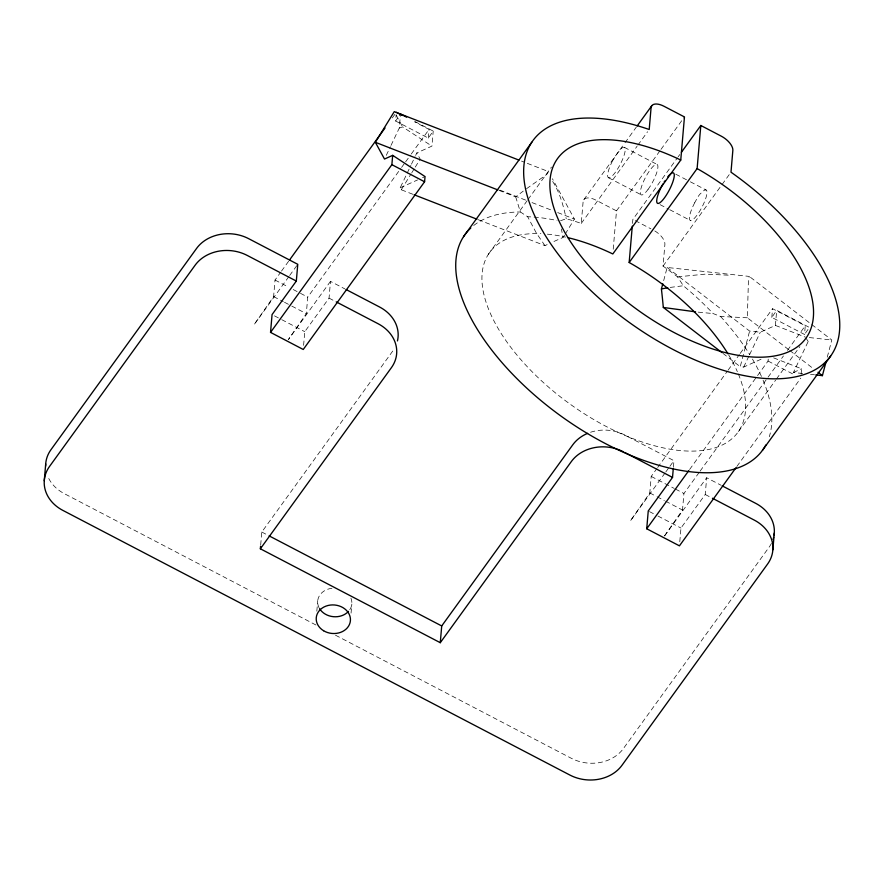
<?xml version="1.0" encoding="UTF-8"?>
<svg xmlns="http://www.w3.org/2000/svg" width="884" height="884" viewBox="0 0 884 884"><rect width="100%" height="100%" fill="white"/><g stroke="black" fill="none" stroke-linecap="round" stroke-linejoin="round"><path stroke-width="0.66" stroke-dasharray="4.42 3.31" d="M788.683 349.655L747.356 317.787L748.439 279.742L749.312 276.416L667.144 267.476L663.155 282.593M288.869 276.604L254.084 324.682L273.609 296.582L275.023 280.04L280.692 272.217M260.692 544.92L261.797 532.035L392.85 350.904A38.078 31.758 4.9 0 0 394.098 349.025M303.599 345.368L304.77 331.677L329.047 298.129L330.483 281.377L344.837 288.869M330.483 281.377L288.416 339.522L306.317 313.665L307.731 297.123L400.761 168.535M316.826 611.164L317.71 600.855M351.058 613.109L351.832 604.081M415.038 121.583L433.215 131.075L428.331 138.092L395.623 121.02L396.154 114.809M391.015 145.407L399.292 128.047L400.496 113.992L395.623 121.02M428.331 138.092L429.083 129.407L414.541 121.815M415.635 155.429L416.828 152.932L431.922 146.114L433.215 131.075M560.6 220.702L566.224 218.746A183.75 90.676 35.9 0 1 581.252 223.42L583.12 201.64A14.277 7.05 35.9 0 1 596.059 200.193L616.502 210.867L613.043 251.266M632.513 223.442L632.867 219.409L677.354 157.905M747.356 317.787L720.559 316.472L713.112 313.555A177.076 87.394 35.9 0 0 683.332 285.742L677.542 276.858A183.75 90.676 35.9 0 0 663.033 266.106L664.901 244.338A14.277 7.05 35.9 0 0 654.138 230.536M665.055 472.973L630.27 521.052L649.795 492.952L651.21 476.41L656.878 468.586M673.409 467.117L673.962 460.674L624.889 435.061A38.078 31.758 4.9 0 0 589.948 432.464M679.785 541.737L680.967 528.046L705.233 494.499L706.67 477.747L721.035 485.239M664.547 535.881L682.503 510.035L683.929 493.493L699.299 472.244M757.555 375.589L768.063 361.048L768.284 358.462M771.809 317.389L772.561 308.693L805.269 325.776L804.517 334.461L771.809 317.389L776.693 310.361L809.401 327.445L804.517 334.461M667.144 267.476L749.621 331.069L760.306 332.229L775.401 325.411L776.693 310.361M801.125 374.131L801.578 368.805L773.599 357.854M802.628 373.49L793.412 372.495L808.197 341.489L808.418 338.937M761.058 359.224L743.676 367.081L740.228 366.705L749.621 331.069M827.269 357.169L831.789 340.008L749.312 276.416M386.286 155.33L390.419 146.645M412.828 194.259L401.281 189.773L400.198 187.784L410.883 165.385M411.48 164.137L415.038 156.667M743.676 367.081L749.013 355.876M749.61 354.628L760.306 332.229M401.281 189.773L411.082 173.872M411.789 172.734L414.585 168.192M415.292 167.054L420.187 159.109L416.828 152.932M564.478 235.21L563.064 237.509L561.384 228.956M565.196 234.061L574.423 219.077L552.401 178.723M281.499 271.101L288.781 261.034M392.319 117.915L396.363 112.323M289.676 275.476L297.764 264.305M401.579 167.419L404.806 162.943M405.623 161.827L410.474 155.12M411.281 154.004L429.083 129.407M488.366 254.316L527.196 200.646M528.002 199.53L551.461 167.098M583.76 199.762L624.203 143.86M625.01 142.744L636.336 127.086M581.252 223.42L637.066 146.269M637.883 145.153L647.585 131.738M616.502 210.867L660.193 150.49M661 149.374L684.459 116.942M678.161 156.788L679.785 154.556M663.033 266.106L721.278 185.607M722.084 184.491L729.366 174.424M657.685 467.47L727.256 371.313M728.062 370.197L739.389 354.539M740.195 353.423L772.561 308.693M665.862 471.846L669.1 467.382M669.906 466.266L673.962 460.674M689.597 469.503L756.737 376.706M700.106 471.128L767.246 378.319M768.052 377.203L783.423 355.965M787.467 350.373L805.269 325.776M738.416 431.558L775.633 380.12M776.439 379.004L799.898 346.583M664.602 535.892L706.67 477.747M736.869 466.454L800.782 378.131M499.106 190.414L515.692 196.856L523.251 191.11M526.555 188.679L546.743 174.468L548.511 171.595L521.516 161.098M400.198 187.784L417.579 179.938M422.552 177.695L425.038 176.568M793.412 372.495L801.578 368.805M399.292 128.047L402.607 126.898L431.922 146.114M670.183 287.422L683.332 285.742M677.542 276.858L705.222 274.139L728.504 275.178M698.261 312.151L713.112 313.555M809.324 337.566L831.789 340.008M810.54 374.352L814.495 374.783M499.88 190.093L526.875 200.591M532.013 202.591L552.577 210.58M557.716 212.58L574.423 219.077M478.255 219.707L544.964 245.642A444.541 365.832 -28.6 0 1 549.461 243.509M775.401 325.411L805.357 337.136M624.391 147.363L656.967 164.38M675.763 174.181L689.144 181.165M690.36 181.806L706.161 190.049M608.568 177.761L641.298 194.845M660.072 204.646L668.547 209.077M669.763 209.707L690.349 220.447M635.264 220.657L650.9 228.823M768.063 361.048L794.716 374.96M329.047 298.129L335.025 301.256M705.233 494.499L711.211 497.626M275.023 280.04L288.35 287.002M293.201 289.532L299.256 292.692M300.472 293.322L307.731 297.123M651.21 476.41L674.238 488.432M675.442 489.062L683.929 493.493M273.609 296.582L283.3 301.643M284.504 302.284L290.571 305.444M291.775 306.074L306.317 313.665M649.795 492.952L655.851 496.123M657.066 496.753L664.337 500.543M665.541 501.173L682.503 510.035M274.482 315.864L280.537 319.025M281.753 319.654L304.77 331.677M649.464 511.604L656.735 515.394M657.939 516.024L680.967 528.046M261.797 532.035L267.918 535.229M315.942 624.999L64.256 493.615A38.078 31.758 4.9 0 1 47.968 476.819M335.489 635.198L571.296 758.284A38.078 31.758 4.9 0 0 623.419 748.527L769.036 547.273A38.078 31.758 4.9 0 0 771.378 543.461M515.692 196.856L520.389 211.983L527.682 216.757A177.076 87.394 35.9 0 1 557.086 220.547M789.766 350.484L813.7 368.937M722.913 353.357L740.228 366.705M544.964 245.642L536.367 233.089L527.682 216.757M806.064 338.218L808.197 341.489M552.666 181.452C559.915 192.69 563.395 205.817 566.224 218.746M396.198 115.152L402.607 126.898M350.926 598.159A17.139 14.288 4.9 0 1 349.788 609.728M319.047 607.728A17.139 14.288 4.9 0 1 331.997 588.28M553.981 241.454A444.541 365.832 -28.6 0 1 563.053 237.476M473.736 225.486A183.75 90.676 35.9 0 1 520.389 211.983M720.559 316.472A183.75 90.676 35.9 0 1 749.742 354.594M752.45 359.07A183.75 90.676 35.9 0 1 761.444 376.429M763.058 380.142A183.75 90.676 35.9 0 1 769.279 436.762M738.361 374.031A153.275 75.648 35.9 0 1 667.276 448.696A153.275 75.648 35.9 0 1 498.167 328.528A153.275 75.648 35.9 0 1 540.886 233.696M547.362 234.161A153.275 75.648 35.9 0 1 565.583 237.111M728.648 354.926A153.275 75.648 35.9 0 1 737.344 371.645M694.691 202.756L694.051 204.049A17.139 4.232 -62.4 0 0 691.1 220.525A17.139 4.232 -62.4 0 0 704.25 202.348A17.139 4.232 -62.4 0 0 703.708 190.701L699.962 194.137A16.818 6.785 -68.6 0 0 697.752 197.165L694.691 202.756M612.601 160.722L612.269 161.363A17.139 4.232 -62.4 0 0 609.319 177.828A17.139 4.232 -62.4 0 0 622.469 159.65A17.139 4.232 -62.4 0 0 621.927 148.004L618.623 151.683A16.818 1.359 -56.8 0 0 616.435 154.689L612.601 160.722M648.027 189.452A17.139 4.232 -62.4 0 0 657.232 164.523A17.139 4.232 -62.4 0 0 642.149 184.855A17.139 4.232 -62.4 0 0 648.027 189.452"/><path stroke-width="1.33" d="M44.266 480.719L45.692 463.967M518.952 160.103L394.275 111.627L375.357 142.291L384.507 159.043L392.673 155.352L425.038 176.568L424.585 181.761L303.245 349.478L270.537 332.395L272.062 314.594L296.328 281.057L297.764 264.305L248.702 238.691A38.078 31.758 4.9 0 0 196.568 248.448L50.963 449.702A38.078 31.758 4.9 0 0 45.636 466.133M623.452 451.812A38.078 31.758 4.9 0 0 571.329 461.57L440.276 642.701L260.36 548.787L260.581 546.213M270.537 332.395L391.877 164.678L392.673 155.352M440.276 642.701L441.713 625.949L572.766 444.818A38.078 31.758 4.9 0 1 587.606 433.359M728.007 353.876A153.275 75.648 35.9 0 0 629.165 262.504L632.281 226.138M736.063 467.581L679.442 545.848L646.723 528.765L648.248 510.963L672.525 477.426L673.299 468.398M568.025 237.685A153.275 75.648 35.9 0 1 612.811 253.962L680.757 160.037L684.459 116.942L664.017 106.279A14.277 7.05 35.9 0 0 651.077 107.726L649.21 129.495A183.75 90.676 35.9 0 0 547.472 238.912A183.75 90.676 35.9 0 0 806.042 373.888A183.75 90.676 35.9 0 0 730.991 172.192L732.847 150.413A14.277 7.05 35.9 0 0 721.256 136.158L700.813 125.484L681.398 152.313M629.165 262.504L697.122 168.579L700.813 125.484M772.859 549.76L774.296 533.008M663.309 307.522A444.541 220.503 -83.8 0 0 661.409 288.957L662.823 283.852M815.81 374.927L822.396 375.645L825.877 362.451M289.587 259.918L385.037 127.981M463.548 236.636L531.814 142.236M260.36 548.787L391.413 367.656A38.078 31.758 4.9 0 0 378.109 323.743L336.218 301.875M637.143 125.97L651.707 105.837M646.723 528.765L688.791 470.631M762.461 450.321L830.651 356.075M661.497 288.902L667.74 287.786M695.575 311.842L663.387 307.466L721.83 352.517M375.357 142.291L497.836 189.916M414.11 194.767L476.973 219.21M400.496 113.992L406.563 117.152M396.363 112.323L402.419 115.484M391.877 164.678L424.585 181.761M346.042 289.499L379.545 306.991A38.078 31.758 4.9 0 1 397.457 340.926M722.228 485.868L755.732 503.361A38.078 31.758 4.9 0 1 774.064 535.163M296.328 281.057L247.266 255.443A38.078 31.758 4.9 0 0 195.132 265.2L49.526 466.454A38.078 31.758 4.9 0 0 62.819 510.366L569.86 775.036A38.078 31.758 4.9 0 0 621.993 765.279L767.599 564.025A38.078 31.758 4.9 0 0 754.295 520.112L712.416 498.244M624.645 452.431L672.525 477.426M269.134 535.87L441.713 625.949M818.043 372.286L822.396 375.645M348.495 611.374A17.139 14.288 4.9 0 1 319.555 608.634M773.644 537.295A38.078 31.758 4.9 0 1 773.058 539.395M765.809 445.006A183.75 90.676 35.9 0 1 558.224 414.077A183.75 90.676 35.9 0 1 470.818 227.984M697.122 168.579A153.275 75.648 35.9 0 1 790.627 350.882A153.275 75.648 35.9 0 1 565.351 233.288A153.275 75.648 35.9 0 1 680.757 160.037M668.956 175.452A17.139 4.232 -62.4 0 1 672.216 183.585A17.139 4.232 -62.4 0 1 658.16 203.464A17.139 4.232 -62.4 0 1 662.967 183.938M664.16 181.927A17.139 4.232 -62.4 0 1 664.768 180.966M667.807 176.778A17.139 4.232 -62.4 0 1 668.392 176.082M323.588 630.734A17.139 14.288 4.9 0 0 350.396 620.833A17.139 14.288 4.9 0 0 326.008 606.104A17.139 14.288 4.9 0 0 323.588 630.734"/></g></svg>
